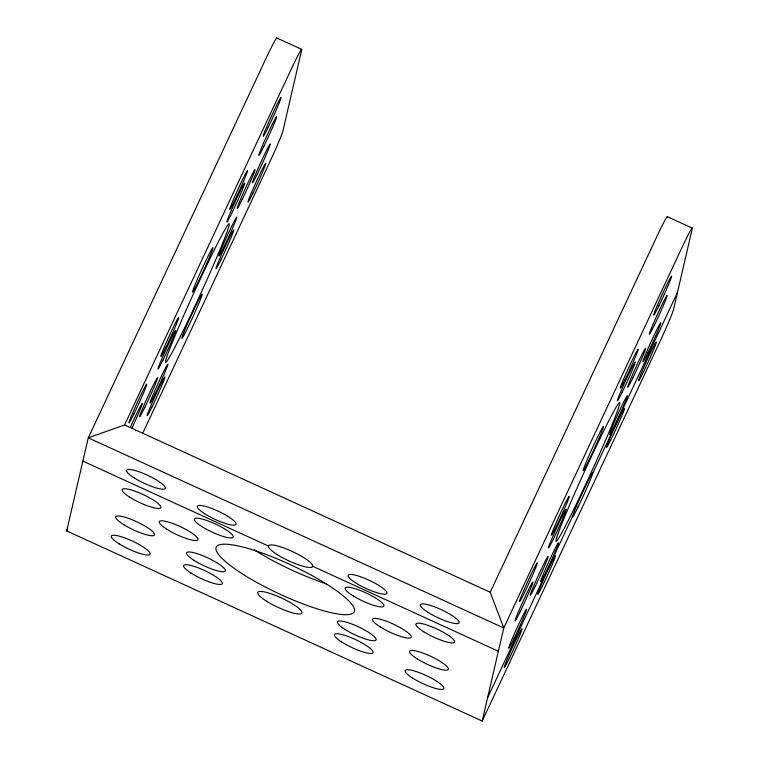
<?xml version="1.0" encoding="UTF-8"?>
<svg xmlns="http://www.w3.org/2000/svg" width="759" height="759" viewBox="0 0 759 759"><rect width="100%" height="100%" fill="white"/><g stroke="black" fill="none" stroke-linecap="round" stroke-linejoin="round"><path stroke-width="1.14" d="M482.193 721.05L503.758 627.978L681.003 249.597A30.493 1.3 -65.4 0 1 692.227 228.782L673.537 309.444A30.493 1.3 -65.4 0 1 659.438 342.67L482.193 721.05L66.697 530.921L88.272 437.848L265.517 59.477A30.493 1.3 -65.4 0 1 276.807 38.244M66.697 530.921L67.693 528.805M124.59 424.936L490.229 592.248L503.758 627.978L88.272 437.848L124.59 424.936L290.441 70.881A30.493 1.3 -65.4 0 1 301.665 50.056L282.974 130.728A30.493 1.3 -65.4 0 1 268.876 163.953L142.55 433.626M490.229 592.248L656.08 238.193A30.493 1.3 -65.4 0 1 667.294 217.368M487.582 697.777L572.409 516.699M592.665 473.455L677.483 292.376M276.722 37.95L301.655 49.354M667.284 216.666L692.217 228.079M82.873 461.121L268.458 546.044M312.784 566.318L498.369 651.241M326.417 583.851A76.223 15.588 25.1 0 1 254.227 549.829M130.453 427.07A21.347 0.911 -65.4 0 1 142.275 403.39A21.347 0.911 -65.4 0 1 131.819 428.313M135.804 430.723A21.347 0.911 -65.4 0 1 135.984 430.761M520.143 611.707A21.347 0.911 -65.4 0 0 532.837 582.106A21.347 0.911 -65.4 0 0 518.862 610.72A21.347 0.911 -65.4 0 0 520.143 611.707M553.51 538.824A21.347 0.911 -65.4 0 0 566.271 509.099A21.347 0.911 -65.4 0 0 552.343 537.571A21.347 0.911 -65.4 0 0 553.51 538.824M622.247 392.071A21.347 0.911 -65.4 0 0 635.217 361.967A21.347 0.911 -65.4 0 0 621.469 389.984A21.347 0.911 -65.4 0 0 622.247 392.071M611.412 438.711A21.347 0.911 -65.4 0 0 624.429 408.513A21.347 0.911 -65.4 0 0 610.729 436.406A21.347 0.911 -65.4 0 0 611.412 438.711M647.911 352.707A21.347 0.911 -65.4 0 0 660.814 322.727A21.347 0.911 -65.4 0 0 647 350.895A21.347 0.911 -65.4 0 0 647.911 352.707M654.495 324.899A21.347 0.911 -65.4 0 0 667.114 295.441A21.347 0.911 -65.4 0 0 653.082 324.207A21.347 0.911 -65.4 0 0 654.495 324.899M643.594 371.682A21.347 0.911 -65.4 0 0 656.336 341.986A21.347 0.911 -65.4 0 0 642.408 370.487A21.347 0.911 -65.4 0 0 643.594 371.682M509.308 658.347A21.347 0.911 -65.4 0 0 522.05 628.651A21.347 0.911 -65.4 0 0 508.122 657.152A21.347 0.911 -65.4 0 0 509.308 658.347M632.807 378.077A21.347 0.911 -65.4 0 0 645.567 348.362A21.347 0.911 -65.4 0 0 631.64 376.834A21.347 0.911 -65.4 0 0 632.807 378.077M614.363 425.96A21.347 0.911 -65.4 0 0 627.389 395.762A21.347 0.911 -65.4 0 0 613.68 423.655A21.347 0.911 -65.4 0 0 614.363 425.96M578.121 506.879A24.392 1.044 -65.4 0 0 592.703 472.914A24.392 1.044 -65.4 0 0 576.793 505.447A24.392 1.044 -65.4 0 0 578.121 506.879M545.683 572.609A21.347 0.911 -65.4 0 0 558.444 542.884A21.347 0.911 -65.4 0 0 544.516 571.356A21.347 0.911 -65.4 0 0 545.683 572.609M535.323 586.185A21.347 0.911 -65.4 0 0 548.083 556.47A21.347 0.911 -65.4 0 0 534.156 584.942A21.347 0.911 -65.4 0 0 535.323 586.185M574.316 508.293A76.223 3.254 -65.4 0 0 619.676 402.517A76.223 3.254 -65.4 0 0 569.791 504.621A76.223 3.254 -65.4 0 0 574.316 508.293M588.899 460.343A24.392 1.044 -65.4 0 0 603.481 426.378A24.392 1.044 -65.4 0 0 587.57 458.91A24.392 1.044 -65.4 0 0 588.899 460.343M542.419 585.976A21.347 0.911 -65.4 0 0 555.503 555.673A21.347 0.911 -65.4 0 0 541.85 583.443A21.347 0.911 -65.4 0 0 542.419 585.976M513.767 639.097A21.347 0.911 -65.4 0 0 526.518 609.373A21.347 0.911 -65.4 0 0 512.6 637.845A21.347 0.911 -65.4 0 0 513.767 639.097M658.821 305.924A21.347 0.911 -65.4 0 0 671.592 276.172A21.347 0.911 -65.4 0 0 657.673 304.625A21.347 0.911 -65.4 0 0 658.821 305.924M556.271 526.471A21.347 0.911 -65.4 0 0 569.241 496.367A21.347 0.911 -65.4 0 0 555.484 524.393A21.347 0.911 -65.4 0 0 556.271 526.471M524.535 592.58A21.347 0.911 -65.4 0 0 537.306 562.836A21.347 0.911 -65.4 0 0 523.397 591.289A21.347 0.911 -65.4 0 0 524.535 592.58M625.15 379.424A21.347 0.911 -65.4 0 0 638.177 349.225A21.347 0.911 -65.4 0 0 624.467 377.119A21.347 0.911 -65.4 0 0 625.15 379.424M277.405 554.706A24.392 4.99 25.1 0 0 312.67 566.612A24.392 4.99 25.1 0 0 281.798 547.23A24.392 4.99 25.1 0 0 277.405 554.706M341.816 642.067A21.347 4.364 25.1 0 0 372.992 652.816A21.347 4.364 25.1 0 0 346.493 635.919A21.347 4.364 25.1 0 0 341.816 642.067M417.526 659.087A21.347 4.364 25.1 0 0 448.275 669.4A21.347 4.364 25.1 0 0 421.112 652.417A21.347 4.364 25.1 0 0 417.526 659.087M119.116 543.833A21.347 4.364 25.1 0 0 149.988 554.269A21.347 4.364 25.1 0 0 123.015 537.306A21.347 4.364 25.1 0 0 119.116 543.833M412.915 678.271A21.347 4.364 25.1 0 0 443.787 688.707A21.347 4.364 25.1 0 0 416.805 671.753A21.347 4.364 25.1 0 0 412.915 678.271M167.018 529.355A21.347 4.364 25.1 0 0 197.871 539.782A21.347 4.364 25.1 0 0 170.87 522.818A21.347 4.364 25.1 0 0 167.018 529.355M193.953 560.303A21.347 4.364 25.1 0 0 225.138 571.053A21.347 4.364 25.1 0 0 198.63 554.155A21.347 4.364 25.1 0 0 193.953 560.303M266.618 601.242A24.392 4.99 25.1 0 0 301.883 613.149A24.392 4.99 25.1 0 0 271.01 593.766A24.392 4.99 25.1 0 0 266.618 601.242M345.155 629.553A21.347 4.364 25.1 0 0 376.009 639.979A21.347 4.364 25.1 0 0 349.007 623.016A21.347 4.364 25.1 0 0 345.155 629.553M380.306 626.953A21.347 4.364 25.1 0 0 411.16 637.38A21.347 4.364 25.1 0 0 384.149 620.416A21.347 4.364 25.1 0 0 380.306 626.953M244.284 575.066A76.223 15.588 25.1 0 0 354.168 611.963A76.223 15.588 25.1 0 0 257.244 551.328A76.223 15.588 25.1 0 0 244.284 575.066M190.898 572.988A21.347 4.364 25.1 0 0 222.159 583.832A21.347 4.364 25.1 0 0 195.794 566.945A21.347 4.364 25.1 0 0 190.898 572.988M123.859 524.735A21.347 4.364 25.1 0 0 154.494 534.924A21.347 4.364 25.1 0 0 127.161 517.923A21.347 4.364 25.1 0 0 123.859 524.735M129.666 497.145A21.347 4.364 25.1 0 0 160.737 507.79A21.347 4.364 25.1 0 0 134.068 490.864A21.347 4.364 25.1 0 0 129.666 497.145M423.721 631.744A21.347 4.364 25.1 0 0 454.575 642.171A21.347 4.364 25.1 0 0 427.564 625.207A21.347 4.364 25.1 0 0 423.721 631.744M352.982 595.768A21.347 4.364 25.1 0 0 383.845 606.194A21.347 4.364 25.1 0 0 356.834 589.231A21.347 4.364 25.1 0 0 352.982 595.768M201.685 526.452A21.347 4.364 25.1 0 0 232.947 537.296A21.347 4.364 25.1 0 0 206.581 520.408A21.347 4.364 25.1 0 0 201.685 526.452M355.354 582.646A21.347 4.364 25.1 0 0 386.701 593.576A21.347 4.364 25.1 0 0 360.478 576.707A21.347 4.364 25.1 0 0 355.354 582.646M134.409 478.047A21.347 4.364 25.1 0 0 165.253 488.445A21.347 4.364 25.1 0 0 138.214 471.481A21.347 4.364 25.1 0 0 134.409 478.047M428.209 612.485A21.347 4.364 25.1 0 0 459.043 622.883A21.347 4.364 25.1 0 0 432.013 605.919A21.347 4.364 25.1 0 0 428.209 612.485M204.636 513.701A21.347 4.364 25.1 0 0 235.897 524.545A21.347 4.364 25.1 0 0 209.531 507.657A21.347 4.364 25.1 0 0 204.636 513.701M253.032 192.966A21.347 0.911 -65.4 0 0 265.773 163.27A21.347 0.911 -65.4 0 0 251.846 191.771A21.347 0.911 -65.4 0 0 253.032 192.966M162.948 360.098A21.347 0.911 -65.4 0 0 175.708 330.383A21.347 0.911 -65.4 0 0 161.79 358.855A21.347 0.911 -65.4 0 0 162.948 360.098M220.85 259.995A21.347 0.911 -65.4 0 0 233.876 229.797A21.347 0.911 -65.4 0 0 220.167 257.69A21.347 0.911 -65.4 0 0 220.85 259.995M257.348 173.982A21.347 0.911 -65.4 0 0 270.251 144.011A21.347 0.911 -65.4 0 0 256.438 172.179A21.347 0.911 -65.4 0 0 257.348 173.982M183.754 329.577A76.223 3.254 -65.4 0 0 229.114 223.801A76.223 3.254 -65.4 0 0 179.228 325.905A76.223 3.254 -65.4 0 0 183.754 329.577M263.933 146.183A21.347 0.911 -65.4 0 0 276.551 116.725A21.347 0.911 -65.4 0 0 262.519 145.491A21.347 0.911 -65.4 0 0 263.933 146.183M144.76 407.469A21.347 0.911 -65.4 0 0 157.521 377.745A21.347 0.911 -65.4 0 0 143.593 406.217A21.347 0.911 -65.4 0 0 144.76 407.469M155.121 393.883A21.347 0.911 -65.4 0 0 167.881 364.168A21.347 0.911 -65.4 0 0 153.954 392.64A21.347 0.911 -65.4 0 0 155.121 393.883M242.244 199.361A21.347 0.911 -65.4 0 0 255.005 169.646A21.347 0.911 -65.4 0 0 241.077 198.118A21.347 0.911 -65.4 0 0 242.244 199.361M223.801 247.244A21.347 0.911 -65.4 0 0 236.827 217.046A21.347 0.911 -65.4 0 0 223.118 244.939A21.347 0.911 -65.4 0 0 223.801 247.244M187.558 328.163A24.392 1.044 -65.4 0 0 202.141 294.198A24.392 1.044 -65.4 0 0 186.23 326.731A24.392 1.044 -65.4 0 0 187.558 328.163M151.857 407.26A21.347 0.911 -65.4 0 0 164.94 376.957A21.347 0.911 -65.4 0 0 151.288 404.727A21.347 0.911 -65.4 0 0 151.857 407.26M198.346 281.627A24.392 1.044 -65.4 0 0 212.918 247.652A24.392 1.044 -65.4 0 0 197.008 280.194A24.392 1.044 -65.4 0 0 198.346 281.627M231.685 213.355A21.347 0.911 -65.4 0 0 244.654 183.251A21.347 0.911 -65.4 0 0 230.907 211.268A21.347 0.911 -65.4 0 0 231.685 213.355M234.588 200.708A21.347 0.911 -65.4 0 0 247.614 170.509A21.347 0.911 -65.4 0 0 233.905 198.403A21.347 0.911 -65.4 0 0 234.588 200.708M133.973 413.864A21.347 0.911 -65.4 0 0 146.743 384.12A21.347 0.911 -65.4 0 0 132.834 412.564A21.347 0.911 -65.4 0 0 133.973 413.864M268.259 127.199A21.347 0.911 -65.4 0 0 281.029 97.456A21.347 0.911 -65.4 0 0 267.111 125.909A21.347 0.911 -65.4 0 0 268.259 127.199M165.709 347.745A21.347 0.911 -65.4 0 0 178.678 317.651A21.347 0.911 -65.4 0 0 164.921 345.677A21.347 0.911 -65.4 0 0 165.709 347.745"/></g></svg>
